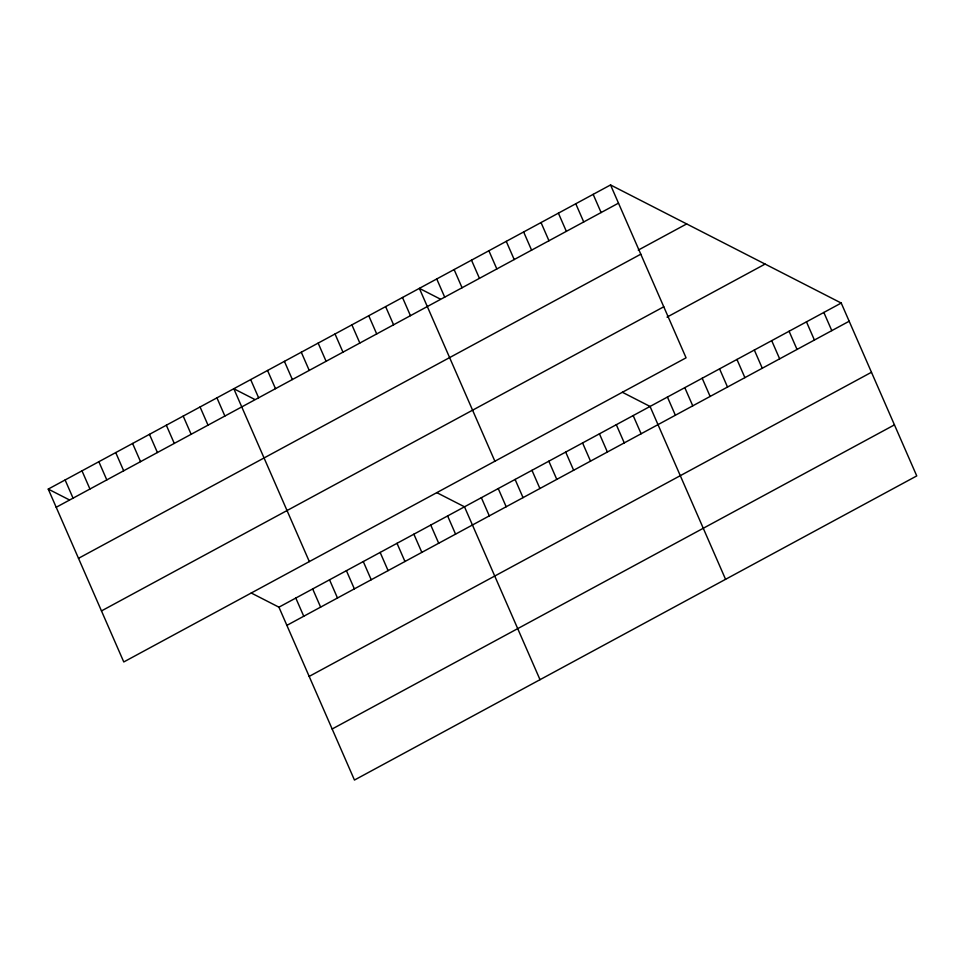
<?xml version="1.0" encoding="UTF-8"?>
<svg xmlns="http://www.w3.org/2000/svg" width="965" height="965" viewBox="0 0 965 965"><rect width="100%" height="100%" fill="white"/><g stroke="black" fill="none" stroke-linecap="round" stroke-linejoin="round"><path stroke-width="1.45" d="M610.543 184.954L686.067 357.822L123.773 661.954L48.25 489.086L610.543 184.954L841.227 303.046L916.75 475.914L354.457 780.046L278.933 607.178L251.25 593.005M56.199 507.276L618.493 203.145M638.251 250.116L686.67 223.928M78.503 558.325L640.796 254.193M101.47 610.917L663.763 306.786M667.032 317.123L765.1 264.072M278.933 607.178L841.227 303.046M286.882 625.368L849.176 321.236M309.186 676.405L871.467 372.273M332.153 728.997L894.446 424.865M440.124 298.993L419.365 288.366L494.888 461.234M622.365 392.272L650.048 406.446L725.571 579.314M254.567 399.353L233.807 388.726L309.331 561.594M436.807 492.645L464.491 506.806L540.014 679.686M48.25 489.086L69.01 499.713M823.845 312.443L831.794 330.633M806.463 321.84L814.412 340.03M789.081 331.248L797.03 349.439M771.698 340.645L779.648 358.835M754.328 350.042L762.278 368.232M736.946 359.438L744.896 377.641M719.564 368.847L727.514 387.037M702.182 378.244L710.131 396.434M684.8 387.641L692.749 405.831M593.161 194.351L601.111 212.541M667.43 397.049L675.367 415.24M575.779 203.76L583.729 221.95M558.397 213.156L566.346 231.347M633.173 415.565L641.122 433.755M541.027 222.553L548.964 240.743M616.309 424.697L624.259 442.887M523.645 231.962L531.594 250.152M599.434 433.816L607.383 452.006M506.263 241.359L514.212 259.549M582.571 442.947L590.52 461.137M488.881 250.755L496.83 268.946M565.695 452.066L573.644 470.257M471.499 260.164L479.448 278.354M548.832 461.186L556.781 479.376M454.117 269.561L462.066 287.751M531.968 470.317L539.905 488.507M436.747 278.957L444.696 297.148M515.093 479.436L523.042 497.626M498.23 488.555L506.179 506.758M402.489 297.485L410.439 315.676M481.354 497.687L489.303 515.877M385.626 306.605L393.575 324.795M368.751 315.736L376.7 333.926M447.615 515.937L455.564 534.128M351.887 324.855L359.836 343.045M430.752 525.057L438.701 543.247M335.024 333.974L342.961 352.165M413.876 534.176L421.826 552.366M318.148 343.106L326.098 361.296M397.013 543.307L404.962 561.497M301.285 352.225L309.234 370.415M380.15 552.426L388.087 570.617M284.41 361.356L292.359 379.547M363.274 561.558L371.223 579.748M267.546 370.476L275.495 388.666M346.411 570.677L354.36 588.867M250.671 379.595L258.62 397.785M329.535 579.796L337.485 597.986M312.672 588.927L320.621 607.118M216.932 397.845L224.881 416.036M295.797 598.047L303.746 616.237M200.069 406.977L208.018 425.167M183.205 416.096L191.142 434.286M166.33 425.215L174.279 443.405M149.466 434.346L157.416 452.537M132.591 443.466L140.54 461.656M115.728 452.585L123.677 470.787M98.852 461.716L106.801 479.907M81.989 470.836L89.938 489.026M65.113 479.967L73.063 498.157"/></g></svg>
